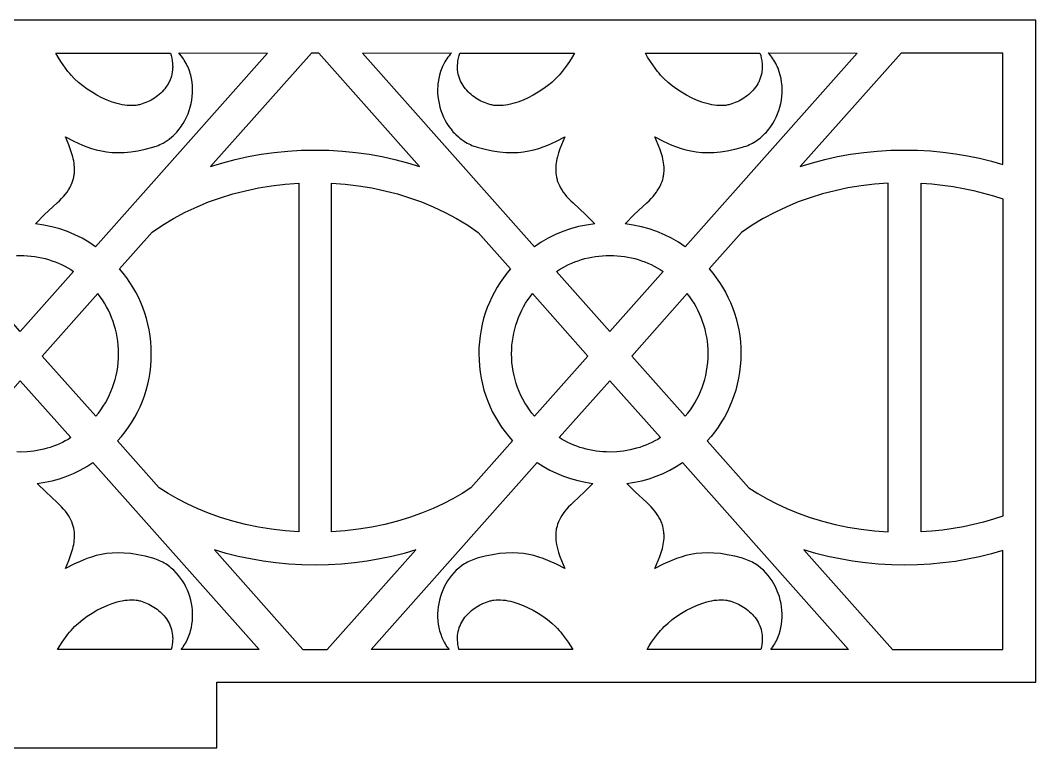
# Model space of a CAD drawing. Extents: x -831 to 1547, y -1426 to -385.
# Drawn here: x -652.77 to -606.27, y -549.92 to -516.62 of the extents above; entities that cross this region are included whole.
import ezdxf

# ---------------------------------------------------------------- set-up
doc = ezdxf.new("R2010")
doc.units = 0
doc.layers.add('CUT', color=18, linetype='CONTINUOUS')

msp = doc.modelspace()

# ---------------------------------------------------------------- linework, layer by layer
at = {"layer": 'CUT'}
for points in [[(-606.269, -516.625), (-699.269, -516.625), (-699.269, -546.924), (-661.769, -546.924), (-661.769, -549.924), (-643.769, -549.924), (-643.769, -546.924), (-606.269, -546.924)], [(-649.32, -526.988), (-649.625, -526.787), (-649.942, -526.604), (-650.272, -526.441), (-650.612, -526.298), (-650.963, -526.176), (-651.324, -526.076), (-651.694, -525.999), (-652.072, -525.944), (-651.657, -525.521), (-651.082, -524.986), (-650.974, -524.885), (-650.874, -524.784), (-650.784, -524.684), (-650.703, -524.585), (-650.629, -524.486), (-650.564, -524.388), (-650.506, -524.291), (-650.456, -524.194), (-650.444, -524.169), (-650.433, -524.145), (-650.423, -524.121), (-650.413, -524.097), (-650.394, -524.049), (-650.376, -524.001), (-650.347, -523.905), (-650.323, -523.81), (-650.313, -523.763), (-650.305, -523.715), (-650.299, -523.668), (-650.293, -523.621), (-650.287, -523.527), (-650.285, -523.433), (-650.288, -523.34), (-650.296, -523.247), (-650.308, -523.154), (-650.323, -523.062), (-650.343, -522.969), (-650.365, -522.877), (-650.418, -522.694), (-650.481, -522.511), (-650.551, -522.329), (-650.703, -521.965), (-650.319, -522.157), (-649.924, -522.337), (-649.719, -522.418), (-649.507, -522.491), (-649.287, -522.554), (-649.056, -522.606), (-648.815, -522.646), (-648.561, -522.671), (-648.292, -522.681), (-648.009, -522.673), (-647.708, -522.645), (-647.39, -522.598), (-647.051, -522.527), (-646.692, -522.433), (-646.611, -522.408), (-646.532, -522.381), (-646.454, -522.35), (-646.378, -522.317), (-646.303, -522.281), (-646.231, -522.243), (-646.09, -522.159), (-645.956, -522.067), (-645.83, -521.965), (-645.769, -521.911), (-645.71, -521.855), (-645.653, -521.797), (-645.598, -521.738), (-645.493, -521.614), (-645.396, -521.483), (-645.35, -521.415), (-645.307, -521.346), (-645.226, -521.205), (-645.153, -521.058), (-645.088, -520.907), (-645.031, -520.753), (-644.984, -520.595), (-644.944, -520.435), (-644.914, -520.274), (-644.893, -520.11), (-644.881, -519.946), (-644.878, -519.782), (-644.885, -519.618), (-644.902, -519.454), (-644.928, -519.293), (-644.965, -519.133), (-644.987, -519.054), (-645.011, -518.976), (-645.039, -518.898), (-645.068, -518.821), (-645.101, -518.746), (-645.136, -518.671), (-645.173, -518.597), (-645.214, -518.525), (-645.257, -518.453), (-645.302, -518.383), (-645.402, -518.247), (-645.456, -518.181), (-645.513, -518.117), (-641.441, -518.125)], [(-651.142, -518.125), (-645.896, -518.124), (-645.861, -518.243), (-645.832, -518.359), (-645.811, -518.472), (-645.798, -518.583), (-645.791, -518.691), (-645.79, -518.744), (-645.79, -518.75), (-645.79, -518.752), (-645.79, -518.754), (-645.79, -518.755), (-645.79, -518.757), (-645.79, -518.758), (-645.79, -518.76), (-645.79, -518.762), (-645.79, -518.763), (-645.79, -518.765), (-645.79, -518.767), (-645.79, -518.768), (-645.79, -518.77), (-645.79, -518.776), (-645.79, -518.778), (-645.79, -518.78), (-645.79, -518.781), (-645.79, -518.783), (-645.79, -518.785), (-645.79, -518.786), (-645.79, -518.788), (-645.791, -518.789), (-645.791, -518.791), (-645.791, -518.793), (-645.791, -518.794), (-645.791, -518.796), (-645.791, -518.798), (-645.791, -518.799), (-645.791, -518.801), (-645.791, -518.802), (-645.791, -518.804), (-645.791, -518.806), (-645.791, -518.807), (-645.791, -518.809), (-645.791, -518.81), (-645.791, -518.812), (-645.791, -518.814), (-645.791, -518.815), (-645.791, -518.817), (-645.791, -518.819), (-645.791, -518.82), (-645.791, -518.822), (-645.793, -518.847), (-645.797, -518.898), (-645.809, -518.998), (-645.827, -519.094), (-645.851, -519.188), (-645.865, -519.233), (-645.88, -519.278), (-645.888, -519.301), (-645.889, -519.302), (-645.889, -519.303), (-645.89, -519.305), (-645.89, -519.306), (-645.891, -519.307), (-645.891, -519.309), (-645.892, -519.31), (-645.892, -519.312), (-645.895, -519.317), (-645.895, -519.318), (-645.896, -519.32), (-645.896, -519.321), (-645.897, -519.323), (-645.897, -519.324), (-645.898, -519.325), (-645.898, -519.327), (-645.899, -519.328), (-645.899, -519.329), (-645.9, -519.331), (-645.9, -519.332), (-645.901, -519.333), (-645.901, -519.335), (-645.902, -519.336), (-645.903, -519.338), (-645.903, -519.339), (-645.904, -519.34), (-645.904, -519.342), (-645.905, -519.343), (-645.906, -519.344), (-645.908, -519.35), (-645.908, -519.351), (-645.909, -519.353), (-645.909, -519.354), (-645.91, -519.355), (-645.91, -519.357), (-645.911, -519.358), (-645.911, -519.359), (-645.912, -519.361), (-645.914, -519.366), (-645.924, -519.388), (-645.926, -519.393), (-645.927, -519.394), (-645.927, -519.396), (-645.928, -519.397), (-645.928, -519.398), (-645.929, -519.4), (-645.93, -519.401), (-645.93, -519.402), (-645.931, -519.404), (-645.933, -519.409), (-645.954, -519.451), (-645.954, -519.452), (-645.955, -519.453), (-645.955, -519.455), (-645.956, -519.456), (-645.957, -519.457), (-645.958, -519.459), (-645.958, -519.46), (-645.958, -519.461), (-645.959, -519.463), (-645.96, -519.464), (-645.961, -519.465), (-645.961, -519.466), (-645.962, -519.468), (-645.963, -519.469), (-645.963, -519.47), (-645.964, -519.472), (-645.975, -519.492), (-645.986, -519.513), (-645.997, -519.533), (-646.021, -519.573), (-646.045, -519.612), (-646.097, -519.687), (-646.153, -519.76), (-646.212, -519.83), (-646.274, -519.897), (-646.34, -519.961), (-646.408, -520.021), (-646.479, -520.079), (-646.552, -520.133), (-646.627, -520.184), (-646.704, -520.232), (-646.782, -520.277), (-646.862, -520.319), (-646.942, -520.357), (-647.023, -520.392), (-647.104, -520.424), (-647.186, -520.453), (-647.267, -520.478), (-647.313, -520.49), (-647.36, -520.501), (-647.408, -520.51), (-647.457, -520.518), (-647.557, -520.528), (-647.66, -520.532), (-647.766, -520.53), (-647.874, -520.522), (-647.985, -520.508), (-648.097, -520.49), (-648.211, -520.466), (-648.326, -520.437), (-648.559, -520.365), (-648.794, -520.275), (-649.028, -520.17), (-649.259, -520.051), (-649.484, -519.919), (-649.701, -519.777), (-649.908, -519.626), (-650.102, -519.467), (-650.282, -519.302), (-650.444, -519.133), (-650.518, -519.047), (-650.586, -518.961), (-650.912, -518.506), (-651.038, -518.307)], [(-634.485, -523.316), (-639.102, -518.125), (-639.434, -518.125), (-644.051, -523.316), (-643.493, -523.144), (-642.922, -522.994), (-642.339, -522.865), (-641.744, -522.758), (-641.138, -522.673), (-640.523, -522.612), (-639.9, -522.575), (-639.269, -522.563), (-638.637, -522.575), (-638.014, -522.612), (-637.398, -522.673), (-636.793, -522.758), (-636.198, -522.865), (-635.614, -522.994), (-635.043, -523.145)], [(-626.464, -525.944), (-626.843, -525.996), (-627.213, -526.071), (-627.574, -526.17), (-627.925, -526.292), (-628.266, -526.436), (-628.595, -526.601), (-628.912, -526.785), (-629.216, -526.988), (-637.095, -518.125), (-633.024, -518.117), (-633.081, -518.181), (-633.135, -518.247), (-633.186, -518.314), (-633.234, -518.383), (-633.28, -518.453), (-633.323, -518.525), (-633.401, -518.671), (-633.436, -518.746), (-633.468, -518.821), (-633.498, -518.898), (-633.525, -518.975), (-633.572, -519.133), (-633.591, -519.212), (-633.608, -519.293), (-633.635, -519.454), (-633.644, -519.536), (-633.651, -519.618), (-633.658, -519.782), (-633.656, -519.946), (-633.644, -520.11), (-633.623, -520.273), (-633.592, -520.435), (-633.553, -520.595), (-633.505, -520.753), (-633.449, -520.907), (-633.417, -520.983), (-633.384, -521.058), (-633.311, -521.205), (-633.23, -521.346), (-633.141, -521.483), (-633.043, -521.614), (-632.992, -521.677), (-632.939, -521.738), (-632.884, -521.797), (-632.826, -521.855), (-632.707, -521.965), (-632.645, -522.017), (-632.58, -522.067), (-632.447, -522.159), (-632.377, -522.202), (-632.306, -522.243), (-632.233, -522.281), (-632.159, -522.317), (-632.083, -522.35), (-632.005, -522.381), (-631.926, -522.408), (-631.845, -522.433), (-631.485, -522.527), (-631.147, -522.598), (-630.828, -522.645), (-630.528, -522.673), (-630.244, -522.681), (-629.976, -522.671), (-629.722, -522.646), (-629.48, -522.607), (-629.25, -522.554), (-629.029, -522.491), (-628.817, -522.418), (-628.612, -522.337), (-628.217, -522.157), (-627.833, -521.965), (-627.985, -522.329), (-628.055, -522.511), (-628.118, -522.694), (-628.172, -522.877), (-628.194, -522.969), (-628.213, -523.062), (-628.229, -523.154), (-628.241, -523.247), (-628.248, -523.34), (-628.251, -523.433), (-628.25, -523.527), (-628.243, -523.621), (-628.231, -523.715), (-628.213, -523.81), (-628.19, -523.905), (-628.176, -523.953), (-628.16, -524.001), (-628.124, -524.097), (-628.081, -524.194), (-628.031, -524.291), (-627.973, -524.388), (-627.907, -524.486), (-627.834, -524.585), (-627.752, -524.684), (-627.662, -524.784), (-627.563, -524.885), (-627.454, -524.986), (-626.879, -525.521)], [(-632.64, -518.124), (-627.394, -518.125), (-627.499, -518.307), (-627.625, -518.506), (-627.774, -518.723), (-627.95, -518.961), (-628.019, -519.047), (-628.093, -519.133), (-628.171, -519.218), (-628.255, -519.302), (-628.434, -519.467), (-628.629, -519.626), (-628.835, -519.777), (-629.053, -519.919), (-629.278, -520.051), (-629.509, -520.17), (-629.743, -520.275), (-629.977, -520.365), (-630.094, -520.403), (-630.21, -520.437), (-630.326, -520.466), (-630.439, -520.49), (-630.552, -520.508), (-630.662, -520.522), (-630.771, -520.53), (-630.876, -520.532), (-630.98, -520.528), (-631.08, -520.518), (-631.128, -520.51), (-631.176, -520.501), (-631.223, -520.49), (-631.269, -520.478), (-631.351, -520.453), (-631.432, -520.424), (-631.514, -520.392), (-631.595, -520.357), (-631.675, -520.319), (-631.754, -520.277), (-631.833, -520.232), (-631.909, -520.184), (-631.984, -520.133), (-632.057, -520.079), (-632.128, -520.021), (-632.197, -519.961), (-632.262, -519.897), (-632.324, -519.83), (-632.384, -519.76), (-632.44, -519.687), (-632.491, -519.612), (-632.539, -519.533), (-632.583, -519.451), (-632.603, -519.409), (-632.622, -519.366), (-632.656, -519.278), (-632.685, -519.188), (-632.709, -519.094), (-632.728, -518.998), (-632.74, -518.898), (-632.746, -518.796), (-632.746, -518.691), (-632.739, -518.583), (-632.725, -518.472), (-632.704, -518.359), (-632.676, -518.243)], [(-622.322, -526.988), (-622.626, -526.787), (-622.943, -526.604), (-623.273, -526.441), (-623.613, -526.298), (-623.964, -526.176), (-624.326, -526.076), (-624.695, -525.999), (-625.073, -525.944), (-624.658, -525.521), (-624.083, -524.986), (-623.975, -524.885), (-623.876, -524.784), (-623.785, -524.684), (-623.704, -524.585), (-623.63, -524.486), (-623.596, -524.437), (-623.565, -524.388), (-623.535, -524.339), (-623.507, -524.291), (-623.457, -524.194), (-623.414, -524.097), (-623.377, -524.001), (-623.348, -523.905), (-623.335, -523.858), (-623.324, -523.81), (-623.324, -523.809), (-623.324, -523.807), (-623.323, -523.806), (-623.323, -523.804), (-623.322, -523.798), (-623.321, -523.797), (-623.321, -523.795), (-623.321, -523.794), (-623.321, -523.792), (-623.32, -523.791), (-623.32, -523.789), (-623.32, -523.788), (-623.319, -523.786), (-623.315, -523.763), (-623.307, -523.715), (-623.3, -523.668), (-623.294, -523.621), (-623.288, -523.527), (-623.286, -523.433), (-623.29, -523.34), (-623.297, -523.247), (-623.309, -523.154), (-623.324, -523.062), (-623.343, -522.969), (-623.366, -522.877), (-623.42, -522.694), (-623.482, -522.511), (-623.552, -522.329), (-623.704, -521.965), (-623.321, -522.157), (-622.926, -522.337), (-622.72, -522.418), (-622.508, -522.491), (-622.288, -522.554), (-622.057, -522.606), (-621.816, -522.646), (-621.562, -522.671), (-621.293, -522.681), (-621.01, -522.673), (-620.709, -522.645), (-620.391, -522.598), (-620.052, -522.527), (-619.693, -522.433), (-619.612, -522.408), (-619.533, -522.381), (-619.455, -522.35), (-619.379, -522.317), (-619.305, -522.281), (-619.232, -522.243), (-619.161, -522.203), (-619.091, -522.159), (-619.023, -522.114), (-618.958, -522.067), (-618.893, -522.017), (-618.831, -521.965), (-618.711, -521.855), (-618.654, -521.797), (-618.599, -521.738), (-618.546, -521.677), (-618.494, -521.614), (-618.397, -521.483), (-618.308, -521.346), (-618.227, -521.205), (-618.154, -521.058), (-618.089, -520.907), (-618.032, -520.753), (-617.984, -520.595), (-617.945, -520.435), (-617.915, -520.274), (-617.894, -520.11), (-617.882, -519.946), (-617.88, -519.782), (-617.886, -519.618), (-617.903, -519.454), (-617.929, -519.293), (-617.966, -519.133), (-618.012, -518.976), (-618.069, -518.821), (-618.102, -518.746), (-618.137, -518.671), (-618.175, -518.597), (-618.215, -518.525), (-618.258, -518.453), (-618.303, -518.383), (-618.352, -518.314), (-618.403, -518.247), (-618.457, -518.181), (-618.514, -518.117), (-614.442, -518.125)], [(-624.143, -518.125), (-618.898, -518.124), (-618.862, -518.243), (-618.833, -518.359), (-618.812, -518.472), (-618.805, -518.528), (-618.799, -518.583), (-618.792, -518.691), (-618.792, -518.693), (-618.792, -518.694), (-618.792, -518.696), (-618.792, -518.698), (-618.791, -518.699), (-618.792, -518.701), (-618.792, -518.703), (-618.792, -518.704), (-618.792, -518.706), (-618.791, -518.708), (-618.791, -518.709), (-618.792, -518.711), (-618.791, -518.712), (-618.791, -518.714), (-618.791, -518.716), (-618.791, -518.717), (-618.791, -518.744), (-618.792, -518.796), (-618.798, -518.898), (-618.803, -518.948), (-618.803, -518.95), (-618.803, -518.951), (-618.804, -518.953), (-618.804, -518.954), (-618.804, -518.956), (-618.804, -518.958), (-618.805, -518.959), (-618.805, -518.961), (-618.805, -518.962), (-618.805, -518.964), (-618.805, -518.965), (-618.806, -518.967), (-618.806, -518.968), (-618.806, -518.97), (-618.806, -518.971), (-618.807, -518.973), (-618.807, -518.974), (-618.807, -518.976), (-618.807, -518.978), (-618.807, -518.979), (-618.808, -518.981), (-618.808, -518.982), (-618.808, -518.984), (-618.808, -518.985), (-618.809, -518.987), (-618.809, -518.988), (-618.809, -518.99), (-618.809, -518.991), (-618.809, -518.993), (-618.81, -518.994), (-618.81, -518.996), (-618.81, -518.998), (-618.814, -519.022), (-618.814, -519.023), (-618.815, -519.025), (-618.815, -519.026), (-618.815, -519.028), (-618.816, -519.03), (-618.816, -519.031), (-618.816, -519.033), (-618.816, -519.034), (-618.817, -519.036), (-618.817, -519.037), (-618.817, -519.039), (-618.817, -519.04), (-618.818, -519.042), (-618.818, -519.043), (-618.818, -519.045), (-618.819, -519.046), (-618.823, -519.07), (-618.828, -519.094), (-618.852, -519.188), (-618.866, -519.233), (-618.881, -519.278), (-618.916, -519.366), (-618.925, -519.388), (-618.934, -519.409), (-618.955, -519.451), (-618.976, -519.492), (-618.987, -519.513), (-618.987, -519.514), (-618.988, -519.515), (-618.989, -519.516), (-618.99, -519.518), (-618.99, -519.519), (-618.991, -519.52), (-618.991, -519.521), (-618.992, -519.523), (-618.993, -519.524), (-618.994, -519.525), (-618.995, -519.526), (-618.995, -519.528), (-618.996, -519.529), (-618.997, -519.53), (-618.997, -519.531), (-618.998, -519.533), (-619.046, -519.612), (-619.098, -519.687), (-619.154, -519.76), (-619.213, -519.83), (-619.276, -519.897), (-619.341, -519.961), (-619.41, -520.021), (-619.48, -520.079), (-619.553, -520.133), (-619.628, -520.184), (-619.705, -520.232), (-619.783, -520.277), (-619.863, -520.319), (-619.943, -520.357), (-620.024, -520.392), (-620.105, -520.424), (-620.187, -520.453), (-620.269, -520.478), (-620.314, -520.49), (-620.362, -520.501), (-620.409, -520.51), (-620.458, -520.518), (-620.558, -520.528), (-620.661, -520.532), (-620.767, -520.53), (-620.876, -520.522), (-620.986, -520.508), (-621.098, -520.49), (-621.212, -520.466), (-621.327, -520.437), (-621.444, -520.403), (-621.561, -520.365), (-621.795, -520.275), (-622.029, -520.17), (-622.26, -520.051), (-622.485, -519.919), (-622.702, -519.777), (-622.909, -519.626), (-623.104, -519.467), (-623.283, -519.302), (-623.445, -519.133), (-623.519, -519.047), (-623.587, -518.961), (-623.913, -518.506), (-624.039, -518.307)], [(-607.768, -523.226), (-607.769, -518.125), (-612.435, -518.125), (-617.053, -523.316), (-616.495, -523.145), (-615.923, -522.994), (-615.34, -522.865), (-614.745, -522.758), (-614.139, -522.673), (-613.524, -522.612), (-612.9, -522.575), (-612.269, -522.563), (-611.677, -522.574), (-611.093, -522.606), (-610.516, -522.66), (-609.947, -522.734), (-609.387, -522.828), (-608.836, -522.942), (-608.297, -523.075)], [(-640.019, -540.044), (-640.646, -539.999), (-641.263, -539.926), (-641.867, -539.828), (-642.458, -539.704), (-643.035, -539.556), (-643.597, -539.384), (-644.142, -539.189), (-644.669, -538.973), (-645.128, -538.76), (-645.57, -538.531), (-645.996, -538.286), (-646.405, -538.026), (-648.312, -535.88), (-648.135, -535.679), (-647.968, -535.47), (-647.811, -535.253), (-647.663, -535.029), (-647.526, -534.798), (-647.399, -534.56), (-647.283, -534.316), (-647.178, -534.066), (-647.084, -533.811), (-647.002, -533.55), (-646.931, -533.284), (-646.873, -533.013), (-646.828, -532.738), (-646.794, -532.458), (-646.774, -532.175), (-646.768, -531.889), (-646.774, -531.612), (-646.793, -531.338), (-646.823, -531.068), (-646.867, -530.801), (-646.921, -530.539), (-646.987, -530.281), (-647.064, -530.028), (-647.152, -529.779), (-647.251, -529.536), (-647.36, -529.299), (-647.479, -529.067), (-647.608, -528.842), (-647.747, -528.622), (-647.895, -528.41), (-648.052, -528.204), (-648.218, -528.006), (-646.732, -526.331), (-646.254, -526.004), (-645.75, -525.698), (-645.221, -525.415), (-644.669, -525.156), (-644.142, -524.94), (-643.596, -524.745), (-643.035, -524.573), (-642.458, -524.425), (-641.867, -524.301), (-641.263, -524.203), (-640.646, -524.13), (-640.019, -524.085)], [(-638.519, -540.044), (-638.519, -524.085), (-637.891, -524.13), (-637.274, -524.203), (-636.67, -524.301), (-636.079, -524.425), (-635.502, -524.573), (-634.941, -524.745), (-634.396, -524.94), (-633.868, -525.156), (-633.316, -525.416), (-632.786, -525.699), (-632.281, -526.005), (-631.802, -526.333), (-630.318, -528.006), (-630.484, -528.204), (-630.642, -528.41), (-630.79, -528.622), (-630.928, -528.842), (-631.058, -529.067), (-631.177, -529.299), (-631.286, -529.536), (-631.385, -529.779), (-631.473, -530.028), (-631.549, -530.281), (-631.615, -530.539), (-631.67, -530.801), (-631.713, -531.068), (-631.744, -531.338), (-631.763, -531.612), (-631.769, -531.889), (-631.762, -532.175), (-631.742, -532.458), (-631.709, -532.738), (-631.663, -533.013), (-631.605, -533.284), (-631.535, -533.55), (-631.452, -533.811), (-631.358, -534.066), (-631.253, -534.316), (-631.137, -534.56), (-631.01, -534.798), (-630.873, -535.029), (-630.725, -535.253), (-630.568, -535.47), (-630.401, -535.679), (-630.225, -535.88), (-632.13, -538.024), (-632.539, -538.285), (-632.966, -538.53), (-633.409, -538.76), (-633.868, -538.973), (-634.396, -539.189), (-634.941, -539.384), (-635.502, -539.556), (-636.079, -539.704), (-636.67, -539.828), (-637.275, -539.926), (-637.891, -539.999)], [(-613.019, -540.044), (-613.019, -524.085), (-613.646, -524.13), (-614.263, -524.203), (-614.867, -524.301), (-615.458, -524.425), (-616.035, -524.573), (-616.597, -524.745), (-617.142, -524.94), (-617.669, -525.156), (-618.222, -525.416), (-618.752, -525.699), (-619.256, -526.005), (-619.735, -526.333), (-621.219, -528.006), (-621.053, -528.204), (-620.896, -528.41), (-620.748, -528.622), (-620.609, -528.842), (-620.48, -529.067), (-620.361, -529.299), (-620.252, -529.536), (-620.153, -529.779), (-620.065, -530.028), (-619.988, -530.281), (-619.922, -530.539), (-619.867, -530.801), (-619.825, -531.068), (-619.794, -531.338), (-619.775, -531.612), (-619.769, -531.889), (-619.775, -532.175), (-619.796, -532.458), (-619.829, -532.738), (-619.875, -533.013), (-619.932, -533.284), (-620.003, -533.55), (-620.085, -533.811), (-620.179, -534.066), (-620.284, -534.316), (-620.4, -534.56), (-620.527, -534.798), (-620.665, -535.029), (-620.812, -535.253), (-620.969, -535.47), (-621.136, -535.679), (-621.312, -535.88), (-619.408, -538.024), (-618.998, -538.285), (-618.572, -538.53), (-618.128, -538.76), (-617.669, -538.973), (-617.142, -539.189), (-616.596, -539.384), (-616.035, -539.556), (-615.458, -539.704), (-614.867, -539.828), (-614.263, -539.926), (-613.646, -539.999)], [(-611.519, -524.084), (-611.022, -524.118), (-610.533, -524.169), (-610.051, -524.236), (-609.577, -524.319), (-609.111, -524.418), (-608.654, -524.532), (-608.206, -524.66), (-607.768, -524.804), (-607.768, -539.325), (-608.206, -539.468), (-608.654, -539.597), (-609.111, -539.711), (-609.577, -539.81), (-610.051, -539.893), (-610.533, -539.96), (-611.022, -540.011), (-611.519, -540.045)], [(-628.208, -528.123), (-628.076, -528.037), (-627.94, -527.957), (-627.801, -527.881), (-627.659, -527.811), (-627.515, -527.745), (-627.367, -527.685), (-627.217, -527.63), (-627.065, -527.58), (-626.91, -527.536), (-626.753, -527.498), (-626.593, -527.465), (-626.432, -527.438), (-626.269, -527.416), (-626.104, -527.401), (-625.937, -527.392), (-625.769, -527.389), (-625.601, -527.392), (-625.434, -527.401), (-625.269, -527.416), (-625.106, -527.438), (-624.944, -527.465), (-624.785, -527.498), (-624.628, -527.536), (-624.473, -527.58), (-624.32, -527.63), (-624.17, -527.685), (-624.023, -527.745), (-623.878, -527.811), (-623.737, -527.881), (-623.598, -527.957), (-623.462, -528.037), (-623.33, -528.123), (-625.769, -530.867)], [(-649.221, -529.134), (-651.764, -531.996), (-649.314, -534.752), (-649.194, -534.605), (-649.081, -534.452), (-648.974, -534.295), (-648.873, -534.133), (-648.78, -533.966), (-648.694, -533.795), (-648.616, -533.62), (-648.545, -533.44), (-648.481, -533.257), (-648.426, -533.071), (-648.378, -532.881), (-648.339, -532.688), (-648.308, -532.492), (-648.286, -532.293), (-648.272, -532.092), (-648.268, -531.889), (-648.272, -531.695), (-648.284, -531.503), (-648.304, -531.313), (-648.332, -531.126), (-648.368, -530.942), (-648.411, -530.76), (-648.462, -530.581), (-648.52, -530.406), (-648.584, -530.233), (-648.656, -530.064), (-648.734, -529.899), (-648.819, -529.738), (-648.91, -529.581), (-649.008, -529.427), (-649.111, -529.278)], [(-629.223, -534.752), (-629.343, -534.605), (-629.456, -534.452), (-629.563, -534.295), (-629.663, -534.133), (-629.756, -533.966), (-629.842, -533.795), (-629.921, -533.62), (-629.992, -533.44), (-630.055, -533.257), (-630.111, -533.071), (-630.158, -532.881), (-630.198, -532.688), (-630.229, -532.492), (-630.251, -532.293), (-630.264, -532.092), (-630.269, -531.889), (-630.265, -531.695), (-630.252, -531.503), (-630.232, -531.313), (-630.204, -531.126), (-630.168, -530.942), (-630.125, -530.76), (-630.075, -530.581), (-630.017, -530.406), (-629.952, -530.233), (-629.881, -530.064), (-629.803, -529.899), (-629.718, -529.738), (-629.626, -529.581), (-629.529, -529.427), (-629.425, -529.278), (-629.316, -529.134), (-626.772, -531.996)], [(-622.222, -529.134), (-624.765, -531.996), (-622.315, -534.752), (-622.195, -534.605), (-622.082, -534.452), (-621.974, -534.295), (-621.875, -534.133), (-621.781, -533.966), (-621.695, -533.795), (-621.617, -533.62), (-621.546, -533.44), (-621.482, -533.257), (-621.427, -533.071), (-621.379, -532.881), (-621.34, -532.688), (-621.309, -532.492), (-621.287, -532.293), (-621.273, -532.092), (-621.269, -531.889), (-621.273, -531.695), (-621.285, -531.503), (-621.305, -531.313), (-621.333, -531.126), (-621.369, -530.942), (-621.412, -530.76), (-621.463, -530.581), (-621.521, -530.406), (-621.585, -530.233), (-621.657, -530.064), (-621.735, -529.899), (-621.82, -529.738), (-621.911, -529.581), (-622.009, -529.427), (-622.112, -529.278)], [(-623.452, -535.731), (-623.579, -535.808), (-623.709, -535.88), (-623.842, -535.948), (-623.978, -536.012), (-624.116, -536.07), (-624.256, -536.124), (-624.399, -536.174), (-624.543, -536.218), (-624.839, -536.292), (-624.99, -536.321), (-625.143, -536.345), (-625.453, -536.378), (-625.769, -536.389), (-625.927, -536.386), (-626.085, -536.378), (-626.241, -536.364), (-626.395, -536.345), (-626.547, -536.321), (-626.698, -536.292), (-626.847, -536.257), (-626.994, -536.218), (-627.139, -536.174), (-627.281, -536.124), (-627.422, -536.07), (-627.56, -536.012), (-627.695, -535.948), (-627.828, -535.88), (-627.958, -535.808), (-628.086, -535.731), (-625.769, -533.125)], [(-651.992, -537.827), (-651.644, -537.775), (-651.302, -537.702), (-650.969, -537.609), (-650.644, -537.497), (-650.329, -537.365), (-650.023, -537.216), (-649.727, -537.049), (-649.443, -536.865), (-641.834, -545.424), (-645.4, -545.437), (-645.351, -545.372), (-645.327, -545.338), (-645.304, -545.305), (-645.26, -545.237), (-645.218, -545.168), (-645.141, -545.027), (-645.075, -544.881), (-645.019, -544.732), (-644.995, -544.657), (-644.972, -544.581), (-644.935, -544.426), (-644.907, -544.27), (-644.889, -544.112), (-644.88, -543.954), (-644.879, -543.794), (-644.887, -543.635), (-644.905, -543.477), (-644.93, -543.319), (-644.964, -543.164), (-645.007, -543.01), (-645.057, -542.859), (-645.115, -542.711), (-645.182, -542.567), (-645.256, -542.426), (-645.337, -542.291), (-645.426, -542.161), (-645.522, -542.036), (-645.625, -541.917), (-645.736, -541.805), (-645.853, -541.701), (-645.914, -541.651), (-645.977, -541.604), (-646.041, -541.558), (-646.107, -541.515), (-646.175, -541.474), (-646.244, -541.435), (-646.387, -541.364), (-646.461, -541.332), (-646.537, -541.303), (-646.614, -541.276), (-646.692, -541.252), (-647.051, -541.158), (-647.39, -541.088), (-647.708, -541.04), (-648.009, -541.013), (-648.292, -541.005), (-648.561, -541.014), (-648.814, -541.04), (-649.056, -541.079), (-649.287, -541.131), (-649.507, -541.195), (-649.719, -541.268), (-649.925, -541.349), (-650.32, -541.528), (-650.703, -541.721), (-650.551, -541.357), (-650.481, -541.175), (-650.418, -540.992), (-650.365, -540.808), (-650.343, -540.716), (-650.323, -540.624), (-650.307, -540.532), (-650.296, -540.439), (-650.288, -540.346), (-650.285, -540.252), (-650.287, -540.159), (-650.293, -540.065), (-650.305, -539.97), (-650.323, -539.875), (-650.346, -539.78), (-650.376, -539.685), (-650.413, -539.589), (-650.456, -539.492), (-650.506, -539.395), (-650.564, -539.297), (-650.629, -539.199), (-650.703, -539.1), (-650.784, -539.001), (-650.875, -538.901), (-650.974, -538.801), (-651.082, -538.7), (-651.602, -538.218)], [(-629.094, -536.865), (-628.809, -537.048), (-628.514, -537.213), (-628.208, -537.362), (-627.892, -537.493), (-627.567, -537.605), (-627.233, -537.698), (-626.892, -537.772), (-626.544, -537.827), (-626.934, -538.218), (-627.454, -538.7), (-627.562, -538.801), (-627.662, -538.901), (-627.752, -539.001), (-627.834, -539.1), (-627.907, -539.199), (-627.973, -539.297), (-628.03, -539.395), (-628.081, -539.492), (-628.124, -539.589), (-628.16, -539.685), (-628.19, -539.78), (-628.213, -539.875), (-628.223, -539.923), (-628.231, -539.97), (-628.243, -540.065), (-628.25, -540.159), (-628.251, -540.252), (-628.248, -540.346), (-628.24, -540.439), (-628.229, -540.532), (-628.213, -540.624), (-628.172, -540.808), (-628.118, -540.992), (-628.055, -541.175), (-627.985, -541.357), (-627.833, -541.721), (-628.217, -541.528), (-628.612, -541.349), (-628.817, -541.268), (-629.029, -541.195), (-629.25, -541.131), (-629.48, -541.079), (-629.722, -541.04), (-629.976, -541.014), (-630.244, -541.005), (-630.528, -541.013), (-630.828, -541.04), (-631.147, -541.088), (-631.485, -541.158), (-631.844, -541.252), (-631.923, -541.276), (-632, -541.303), (-632.075, -541.332), (-632.149, -541.364), (-632.221, -541.398), (-632.292, -541.435), (-632.361, -541.474), (-632.429, -541.515), (-632.495, -541.558), (-632.559, -541.604), (-632.683, -541.701), (-632.743, -541.752), (-632.801, -541.805), (-632.911, -541.917), (-633.014, -542.036), (-633.11, -542.161), (-633.199, -542.291), (-633.281, -542.426), (-633.355, -542.567), (-633.421, -542.711), (-633.479, -542.859), (-633.53, -543.01), (-633.572, -543.164), (-633.606, -543.319), (-633.632, -543.477), (-633.649, -543.635), (-633.657, -543.794), (-633.657, -543.954), (-633.647, -544.112), (-633.629, -544.27), (-633.616, -544.348), (-633.601, -544.426), (-633.564, -544.581), (-633.517, -544.732), (-633.461, -544.881), (-633.395, -545.027), (-633.358, -545.098), (-633.319, -545.168), (-633.233, -545.305), (-633.136, -545.437), (-636.702, -545.424)], [(-624.993, -537.827), (-624.645, -537.775), (-624.304, -537.702), (-623.97, -537.609), (-623.646, -537.497), (-623.33, -537.365), (-623.024, -537.216), (-622.728, -537.049), (-622.444, -536.865), (-614.835, -545.424), (-618.402, -545.437), (-618.305, -545.305), (-618.26, -545.237), (-618.219, -545.168), (-618.179, -545.098), (-618.143, -545.027), (-618.076, -544.881), (-618.02, -544.732), (-617.973, -544.581), (-617.936, -544.426), (-617.921, -544.348), (-617.908, -544.27), (-617.89, -544.112), (-617.88, -543.954), (-617.88, -543.794), (-617.888, -543.635), (-617.906, -543.477), (-617.931, -543.319), (-617.965, -543.164), (-618.008, -543.01), (-618.058, -542.859), (-618.117, -542.711), (-618.183, -542.567), (-618.257, -542.426), (-618.338, -542.291), (-618.427, -542.161), (-618.523, -542.036), (-618.627, -541.917), (-618.737, -541.805), (-618.854, -541.701), (-618.978, -541.604), (-619.042, -541.558), (-619.109, -541.515), (-619.176, -541.474), (-619.245, -541.435), (-619.316, -541.398), (-619.388, -541.364), (-619.462, -541.332), (-619.538, -541.303), (-619.615, -541.276), (-619.693, -541.252), (-620.052, -541.158), (-620.39, -541.088), (-620.709, -541.04), (-621.01, -541.013), (-621.293, -541.005), (-621.562, -541.014), (-621.816, -541.04), (-622.057, -541.079), (-622.288, -541.131), (-622.508, -541.195), (-622.721, -541.268), (-622.926, -541.349), (-623.321, -541.528), (-623.704, -541.721), (-623.552, -541.357), (-623.483, -541.175), (-623.419, -540.992), (-623.366, -540.808), (-623.344, -540.716), (-623.324, -540.624), (-623.309, -540.532), (-623.297, -540.439), (-623.289, -540.346), (-623.286, -540.252), (-623.288, -540.159), (-623.291, -540.112), (-623.291, -540.1), (-623.292, -540.088), (-623.295, -540.065), (-623.306, -539.97), (-623.324, -539.875), (-623.348, -539.78), (-623.377, -539.685), (-623.395, -539.637), (-623.414, -539.589), (-623.457, -539.492), (-623.507, -539.395), (-623.565, -539.297), (-623.63, -539.199), (-623.704, -539.1), (-623.785, -539.001), (-623.875, -538.901), (-623.975, -538.801), (-624.083, -538.7), (-624.603, -538.218)], [(-643.881, -540.868), (-639.827, -545.424), (-638.709, -545.424), (-634.655, -540.867), (-635.195, -541.027), (-635.748, -541.166), (-636.311, -541.286), (-636.885, -541.385), (-637.469, -541.464), (-638.061, -541.52), (-638.661, -541.555), (-639.269, -541.566), (-639.876, -541.555), (-640.476, -541.52), (-641.068, -541.464), (-641.652, -541.386), (-642.226, -541.286), (-642.789, -541.167), (-643.341, -541.027)], [(-616.883, -540.867), (-612.829, -545.424), (-607.769, -545.424), (-607.768, -540.903), (-608.297, -541.054), (-608.836, -541.187), (-609.386, -541.301), (-609.947, -541.395), (-610.516, -541.469), (-611.093, -541.523), (-611.677, -541.555), (-612.269, -541.566), (-612.876, -541.555), (-613.477, -541.52), (-614.069, -541.464), (-614.652, -541.385), (-615.226, -541.286), (-615.79, -541.166), (-616.343, -541.027)], [(-645.856, -545.427), (-651.065, -545.424), (-650.858, -545.1), (-650.586, -544.725), (-650.517, -544.639), (-650.444, -544.553), (-650.365, -544.468), (-650.282, -544.384), (-650.102, -544.219), (-649.908, -544.06), (-649.701, -543.909), (-649.484, -543.766), (-649.259, -543.635), (-649.028, -543.515), (-648.794, -543.41), (-648.559, -543.321), (-648.326, -543.249), (-648.211, -543.22), (-648.097, -543.196), (-647.985, -543.177), (-647.874, -543.164), (-647.766, -543.156), (-647.66, -543.154), (-647.557, -543.158), (-647.457, -543.168), (-647.408, -543.175), (-647.36, -543.184), (-647.313, -543.195), (-647.267, -543.208), (-647.11, -543.259), (-647.031, -543.29), (-646.953, -543.323), (-646.876, -543.36), (-646.799, -543.4), (-646.723, -543.442), (-646.649, -543.488), (-646.576, -543.536), (-646.505, -543.587), (-646.436, -543.642), (-646.369, -543.699), (-646.304, -543.759), (-646.242, -543.822), (-646.184, -543.888), (-646.128, -543.956), (-646.076, -544.028), (-646.027, -544.102), (-645.982, -544.179), (-645.942, -544.259), (-645.905, -544.342), (-645.873, -544.427), (-645.846, -544.515), (-645.824, -544.606), (-645.807, -544.699), (-645.796, -544.795), (-645.792, -544.844), (-645.79, -544.894), (-645.79, -544.944), (-645.791, -544.995), (-645.797, -545.099), (-645.81, -545.206), (-645.83, -545.315)], [(-627.471, -545.424), (-632.68, -545.427), (-632.707, -545.315), (-632.717, -545.26), (-632.726, -545.206), (-632.739, -545.099), (-632.746, -544.995), (-632.746, -544.894), (-632.74, -544.795), (-632.729, -544.699), (-632.712, -544.606), (-632.69, -544.515), (-632.663, -544.427), (-632.631, -544.342), (-632.595, -544.259), (-632.554, -544.179), (-632.509, -544.102), (-632.461, -544.028), (-632.408, -543.956), (-632.353, -543.888), (-632.294, -543.822), (-632.232, -543.759), (-632.168, -543.699), (-632.101, -543.642), (-632.032, -543.587), (-631.96, -543.536), (-631.888, -543.488), (-631.813, -543.442), (-631.738, -543.4), (-631.583, -543.323), (-631.426, -543.259), (-631.269, -543.208), (-631.223, -543.195), (-631.177, -543.184), (-631.128, -543.175), (-631.079, -543.168), (-630.979, -543.158), (-630.876, -543.154), (-630.771, -543.156), (-630.662, -543.164), (-630.552, -543.177), (-630.439, -543.196), (-630.325, -543.22), (-630.21, -543.249), (-629.977, -543.321), (-629.742, -543.41), (-629.509, -543.515), (-629.278, -543.635), (-629.053, -543.766), (-628.835, -543.909), (-628.628, -544.06), (-628.434, -544.219), (-628.255, -544.384), (-628.171, -544.468), (-628.093, -544.553), (-628.019, -544.639), (-627.95, -544.725), (-627.678, -545.1)], [(-618.857, -545.427), (-624.066, -545.424), (-623.97, -545.268), (-623.859, -545.1), (-623.587, -544.725), (-623.519, -544.639), (-623.445, -544.553), (-623.366, -544.468), (-623.283, -544.384), (-623.104, -544.219), (-622.909, -544.06), (-622.702, -543.909), (-622.485, -543.766), (-622.26, -543.635), (-622.029, -543.515), (-621.795, -543.41), (-621.561, -543.321), (-621.327, -543.249), (-621.212, -543.22), (-621.098, -543.196), (-620.986, -543.177), (-620.875, -543.164), (-620.767, -543.156), (-620.661, -543.154), (-620.558, -543.158), (-620.458, -543.168), (-620.409, -543.175), (-620.361, -543.184), (-620.314, -543.195), (-620.268, -543.208), (-620.19, -543.232), (-620.111, -543.259), (-619.954, -543.323), (-619.877, -543.36), (-619.8, -543.4), (-619.724, -543.442), (-619.65, -543.488), (-619.577, -543.536), (-619.506, -543.587), (-619.437, -543.642), (-619.37, -543.699), (-619.305, -543.759), (-619.244, -543.822), (-619.185, -543.888), (-619.129, -543.956), (-619.077, -544.028), (-619.028, -544.102), (-618.983, -544.179), (-618.943, -544.259), (-618.906, -544.342), (-618.874, -544.427), (-618.847, -544.515), (-618.825, -544.606), (-618.808, -544.699), (-618.797, -544.795), (-618.791, -544.894), (-618.791, -544.944), (-618.792, -544.995), (-618.794, -545.047), (-618.798, -545.099), (-618.811, -545.206), (-618.831, -545.315)]]:
    msp.add_lwpolyline(points, close=True, dxfattribs=at)
for points in [[(-652.936, -527.392), (-652.768, -527.389), (-652.599, -527.392), (-652.433, -527.401), (-652.268, -527.416), (-652.104, -527.438), (-651.943, -527.465), (-651.784, -527.498), (-651.627, -527.536), (-651.472, -527.58), (-651.319, -527.63), (-651.169, -527.685), (-651.022, -527.745), (-650.877, -527.811), (-650.736, -527.881), (-650.597, -527.957), (-650.461, -528.037), (-650.329, -528.123), (-652.768, -530.867), (-655.207, -528.123)], [(-655.084, -535.731), (-652.768, -533.125), (-650.451, -535.731), (-650.578, -535.808), (-650.708, -535.88), (-650.841, -535.948), (-650.977, -536.012), (-651.115, -536.07), (-651.255, -536.124), (-651.398, -536.174), (-651.542, -536.218), (-651.689, -536.257), (-651.838, -536.292), (-651.989, -536.321), (-652.142, -536.345), (-652.296, -536.364), (-652.452, -536.378), (-652.768, -536.389), (-652.926, -536.386)]]:
    msp.add_lwpolyline(points, dxfattribs=at)

doc.saveas('drawing.dxf')
